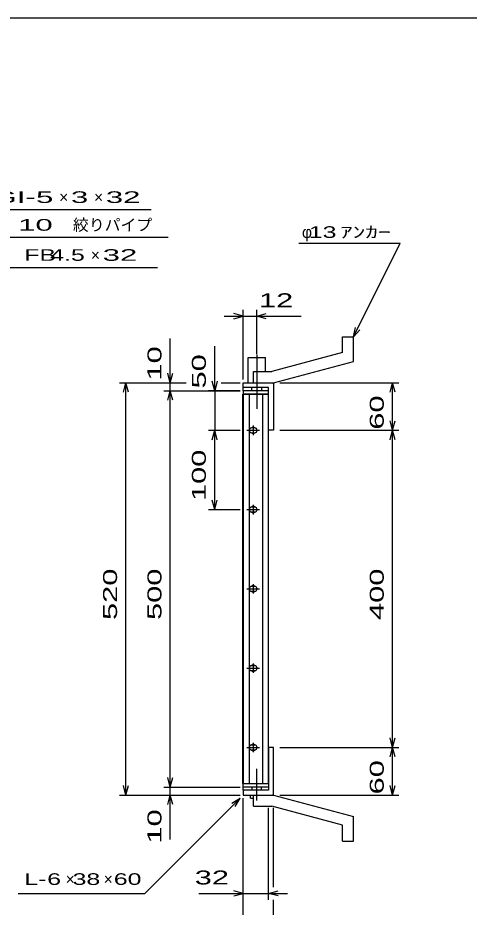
# Model space of a CAD drawing. Units: millimetres, scale not verified. Extents: x -1456 to 1389, y -1026 to 839.
# Drawn here: x -495 to 74, y -283 to 839 of the extents above; entities that cross this region are included whole.
import ezdxf
from ezdxf.enums import TextEntityAlignment as Align

# ---------------------------------------------------------------- set-up
doc = ezdxf.new("R2010")
doc.units = ezdxf.units.MM
doc.header["$LTSCALE"] = 8
doc.linetypes.add('LONG_DASHED_DOTTED', pattern=[15.25, 12, -1.5, 0.25, -1.5])
for name, color, linetype, lineweight in [('0_2', 150, 'Continuous', 25), ('16', 3, 'Continuous', 25), ('19', 6, 'Continuous', 25), ('22', 4, 'Continuous', 25)]:
    doc.layers.add(name, color=color, linetype=linetype, lineweight=lineweight)
doc.styles.add('ベクトル', font='')
doc.styles.get('ベクトル').set_extended_font_data('ベクトル')

msp = doc.modelspace()

# ---------------------------------------------------------------- linework, layer by layer
at = {"layer": '0_2'}
msp.add_line((-1379.2, 838.8), (1388.8, 838.8), dxfattribs=at)
at = {"layer": '16'}
for p, q in [((-211.7, -127), (-211.7, 364)), ((-211.7, 364), (-211, 364)), ((-179, 368.5), (-211, 368.5)), ((-211, 368.5), (-211, 364)), ((-211, 364), (-179, 364)), ((-211, 364), (-211, -127)), ((-179, 364), (-211, 364)), ((-203.5, 364), (-203.5, -127)), ((-186.5, -127), (-186.5, 364)), ((-179, 364), (-179, 368.5)), ((-179, -127), (-179, 364)), ((-206.5, 318.5), (-190.5, 318.5)), ((-196.5, 321.5), (-200.5, 321.5)), ((-200.5, 315.5), (-196.5, 315.5)), ((-198.5, 324.5), (-198.5, 312.5)), ((-198.5, 224.5), (-198.5, 212.5)), ((-206.5, 218.5), (-190.5, 218.5)), ((-196.5, 221.5), (-200.5, 221.5)), ((-200.5, 215.5), (-196.5, 215.5)), ((-198.5, 124.5), (-198.5, 112.5)), ((-206.5, 118.5), (-190.5, 118.5)), ((-196.5, 121.5), (-200.5, 121.5)), ((-200.5, 115.5), (-196.5, 115.5)), ((-198.5, 24.5), (-198.5, 12.5)), ((-206.5, 18.5), (-190.5, 18.5)), ((-196.5, 21.5), (-200.5, 21.5)), ((-200.5, 15.5), (-196.5, 15.5)), ((-196.5, -78.5), (-200.5, -78.5)), ((-198.5, -75.5), (-198.5, -87.5)), ((-206.5, -81.5), (-190.5, -81.5)), ((-200.5, -84.5), (-196.5, -84.5)), ((-211, -127), (-211.7, -127)), ((-211, -127), (-179, -127)), ((-211, -131.5), (-211, -127)), ((-211, -127), (-179, -127)), ((-179, -131.5), (-211, -131.5)), ((-179, -127), (-179, -131.5))]:
    msp.add_line(p, q, dxfattribs=at)
for centre, radius, start, end in [((-200.5, 318.5), 3, 90, 270), ((-198.5, 318.5), 4, 46.6, 133.4), ((-198.5, 318.5), 4, 226.6, 313.4), ((-196.5, 318.5), 3, 270, 90), ((-200.5, 218.5), 3, 90, 270), ((-198.5, 218.5), 4, 46.6, 133.4), ((-198.5, 218.5), 4, 226.6, 313.4), ((-196.5, 218.5), 3, 270, 90), ((-200.5, 118.5), 3, 90, 270), ((-198.5, 118.5), 4, 46.6, 133.4), ((-198.5, 118.5), 4, 226.6, 313.4), ((-196.5, 118.5), 3, 270, 90), ((-198.5, 18.5), 4, 46.6, 133.4), ((-200.5, 18.5), 3, 90, 270), ((-198.5, 18.5), 4, 226.6, 313.4), ((-196.5, 18.5), 3, 270, 90), ((-200.5, -81.5), 3, 90, 270), ((-198.5, -81.5), 4, 46.6, 133.4), ((-196.5, -81.5), 3, 270, 90), ((-198.5, -81.5), 4, 226.6, 313.4)]:
    msp.add_arc(centre, radius, start, end, dxfattribs=at)
at = {"layer": '19'}
for p, q in [((-86, 436.5), (-72, 436.5)), ((-86, 416.5), (-86, 436.5)), ((-72, 405.5), (-72, 436.5)), ((-86, 416.5), (-175, 392.5)), ((-205, 378.5), (-205, 410.5)), ((-205, 410.5), (-183, 410.5)), ((-183, 392.5), (-183, 410.5)), ((-173, 378.5), (-72, 405.5)), ((-198, 392.5), (-175, 392.5)), ((-198, 378.5), (-198, 392.5)), ((-211, 368.5), (-211, 378.5)), ((-211, 372.5), (-211, 378.5)), ((-211, 378.5), (-174, 378.5)), ((-179, 372.5), (-211, 372.5)), ((-200, 368.5), (-200, 372.5)), ((-198, 378.5), (-173, 378.5)), ((-188, 372.5), (-188, 368.5)), ((-179, 318.5), (-179, 372.5)), ((-174, 378.5), (-173, 377.5)), ((-173, 377.5), (-173, 318.5)), ((-173, 318.5), (-179, 318.5)), ((-173, -81.5), (-179, -81.5)), ((-179, -81.5), (-179, -135.5)), ((-173, -140.5), (-173, -81.5)), ((-211, -135.5), (-211, -125.5)), ((-200, -131.5), (-200, -135.5)), ((-188, -135.5), (-188, -131.5)), ((-211, -135.5), (-211, -141.5)), ((-179, -135.5), (-211, -135.5)), ((-211, -141.5), (-174, -141.5)), ((-202, -145.5), (-202, -141.5)), ((-202, -145.5), (-198, -145.5)), ((-198, -141.5), (-173, -141.5)), ((-198, -155.5), (-198, -141.5)), ((-174, -141.5), (-173, -140.5)), ((-173, -141.5), (-72, -168.5)), ((-198, -155.5), (-175, -155.5)), ((-86, -179.5), (-175, -155.5)), ((-72, -199.5), (-72, -168.5)), ((-86, -199.5), (-86, -179.5)), ((-86, -199.5), (-72, -199.5))]:
    msp.add_line(p, q, dxfattribs=at)
at = {"layer": '19', "linetype": 'LONG_DASHED_DOTTED'}
for p, q in [((-194, 413.5), (-194, 345.5)), ((-194, -148.5), (-194, -108.5))]:
    msp.add_line(p, q, dxfattribs=at)
at = {"layer": '22'}
for p, q in [((-695.2, 597), (-327.2, 597)), ((-657.8, 562), (-305.8, 562)), ((-141, 554.5), (-13, 554.5)), ((-72, 436.5), (-13, 554.5)), ((-655.2, 524), (-319.2, 524)), ((-235, 462.5), (-211, 462.5)), ((-211, 462.5), (-223, 465.7)), ((-223, 459.3), (-211, 462.5)), ((-211, 382.5), (-211, 470.5)), ((-211, 462.5), (-194, 462.5)), ((-194, 414.5), (-194, 470.5)), ((-194, 462.5), (-182, 465.7)), ((-182, 459.3), (-194, 462.5)), ((-194, 462.5), (-138, 462.5)), ((-72, 436.5), (-69.6, 448.2)), ((-72, 436.5), (-64, 445.3)), ((-303, 378.5), (-303, 434.5)), ((-247, 368.5), (-247, 424.5)), ((-303, 378.5), (-306.2, 390.5)), ((-303, 378.5), (-299.8, 390.5)), ((-367, 378.5), (-283, 378.5)), ((-362.2, 366.5), (-359, 378.5)), ((-355.8, 366.5), (-359, 378.5)), ((-359, -141.5), (-359, 378.5)), ((-311, 378.5), (-283, 378.5)), ((-303, 368.5), (-303, 378.5)), ((-247, 368.5), (-250.2, 380.5)), ((-243.8, 380.5), (-247, 368.5)), ((-239, 378.5), (-215, 378.5)), ((-239, 378.5), (-215, 378.5)), ((-165, 378.5), (-14.6, 378.5)), ((-25.8, 366.5), (-22.6, 378.5)), ((-19.4, 366.5), (-22.6, 378.5)), ((-22.6, 318.5), (-22.6, 378.5)), ((-311, 368.5), (-215, 368.5)), ((-306.2, 356.5), (-303, 368.5)), ((-299.8, 356.5), (-303, 368.5)), ((-303, -131.5), (-303, 368.5)), ((-215, 368.5), (-255, 368.5)), ((-247, 368.5), (-247, 318.5)), ((-22.6, 318.5), (-25.8, 330.5)), ((-22.6, 318.5), (-19.4, 330.5)), ((-255, 318.5), (-215, 318.5)), ((-250.2, 306.5), (-247, 318.5)), ((-243.8, 306.5), (-247, 318.5)), ((-247, 218.5), (-247, 318.5)), ((-165, 318.5), (-14.6, 318.5)), ((-25.8, 306.5), (-22.6, 318.5)), ((-19.4, 306.5), (-22.6, 318.5)), ((-22.6, -81.5), (-22.6, 318.5)), ((-247, 218.5), (-250.2, 230.5)), ((-247, 218.5), (-243.8, 230.5)), ((-255, 218.5), (-215, 218.5)), ((-22.6, -81.5), (-25.8, -69.5)), ((-22.6, -81.5), (-19.4, -69.5)), ((-165, -81.5), (-14.6, -81.5)), ((-25.8, -93.5), (-22.6, -81.5)), ((-19.4, -93.5), (-22.6, -81.5)), ((-22.6, -141.5), (-22.6, -81.5)), ((-303, -131.5), (-306.2, -119.5)), ((-303, -131.5), (-299.8, -119.5)), ((-359, -141.5), (-362.2, -129.5)), ((-359, -141.5), (-355.8, -129.5)), ((-311, -131.5), (-215, -131.5)), ((-303, -141.5), (-303, -131.5)), ((-22.6, -141.5), (-25.8, -129.5)), ((-22.6, -141.5), (-19.4, -129.5)), ((-367, -141.5), (-215, -141.5)), ((-335, -265.5), (-215, -145.5)), ((-311, -141.5), (-215, -141.5)), ((-306.2, -153.5), (-303, -141.5)), ((-299.8, -153.5), (-303, -141.5)), ((-303, -197.5), (-303, -141.5)), ((-225.4, -151.9), (-215, -145.5)), ((-221.4, -155.9), (-215, -145.5)), ((-211, -273.5), (-211, -145.5)), ((-211, -329.5), (-211, -145.5)), ((-165, -141.5), (-14.6, -141.5)), ((-179, -273.5), (-179, -157.7)), ((-173, -257.5), (-173, -157.7)), ((-495, -265.5), (-335, -265.5)), ((-267, -265.5), (-211, -265.5)), ((-211, -265.5), (-223, -262.3)), ((-223, -268.7), (-211, -265.5)), ((-211, -265.5), (-179, -265.5)), ((-179, -265.5), (-167, -262.3)), ((-167, -268.7), (-179, -265.5)), ((-179, -265.5), (-155, -265.5)), ((-173, -329.5), (-173, -273.5))]:
    msp.add_line(p, q, dxfattribs=at)

# ---------------------------------------------------------------- texts
at = {"layer": '22', "color": 2, "style": 'ベクトル'}
for s, height, width, p in [('GI-', 14.66, 2, (-527.2, 612.6)), (' 5 ', 14.66, 2, (-483.2, 612.6)), (' 3 ', 14.66, 2, (-439.2, 612.6)), (' 32 ', 14.66, 2, (-395.2, 612.6)), (' 10 ', 14.66, 2, (-505.8, 577.6)), (' 13 ', 14.66, 1.6, (-137, 568.5)), ('ｱﾝｶｰ', 14.66, 1.6, (-89, 568.5)), ('FB', 14.66, 1.6, (-487.2, 539.6)), (' 4.5 ', 14.66, 1.6, (-463.2, 539.6)), (' 32 ', 14.66, 2, (-399.2, 539.6)), (' 12 ', 17.6, 1.65, (-202, 482.5)), ('L-', 14.66, 1.6, (-487, -247.5)), (' 6 ', 14.66, 1.6, (-467, -247.5)), (' 38 ', 14.66, 1.6, (-435, -247.5)), (' 60 ', 14.66, 1.6, (-383, -247.5)), (' 32 ', 17.6, 1.65, (-283, -245.5))]:
    msp.add_text(s, height=height, dxfattribs=dict(at, width=width)).set_placement(p, align=Align.MIDDLE_LEFT)
for s, height, p in [('×', 14.7, (-443.2, 612.6)), ('×', 14.7, (-399.2, 612.6)), ('絞りパイプ', 14.66, (-425.8, 577.6)), ('φ', 14.7, (-137, 568.5)), ('×', 14.7, (-403.2, 539.6)), ('×', 14.7, (-435, -247.5)), ('×', 14.7, (-387, -247.5))]:
    msp.add_text(s, height=height, dxfattribs=at).set_placement(p, align=Align.MIDDLE_LEFT)
at = {"layer": '22', "color": 2, "style": 'ベクトル', "width": 1.65}
for s, p in [(' 10 ', (-323, 370.5)), (' 50 ', (-267, 360.5)), (' 60 ', (-42.6, 308.5)), (' 100 ', (-267, 218.5)), (' 520 ', (-379, 68.5)), (' 500 ', (-323, 68.5)), (' 400 ', (-42.6, 68.5)), (' 60 ', (-42.6, -151.5)), (' 10 ', (-323, -213.5))]:
    msp.add_text(s, height=17.6, rotation=90, dxfattribs=at).set_placement(p, align=Align.MIDDLE_LEFT)

doc.saveas('drawing.dxf')
